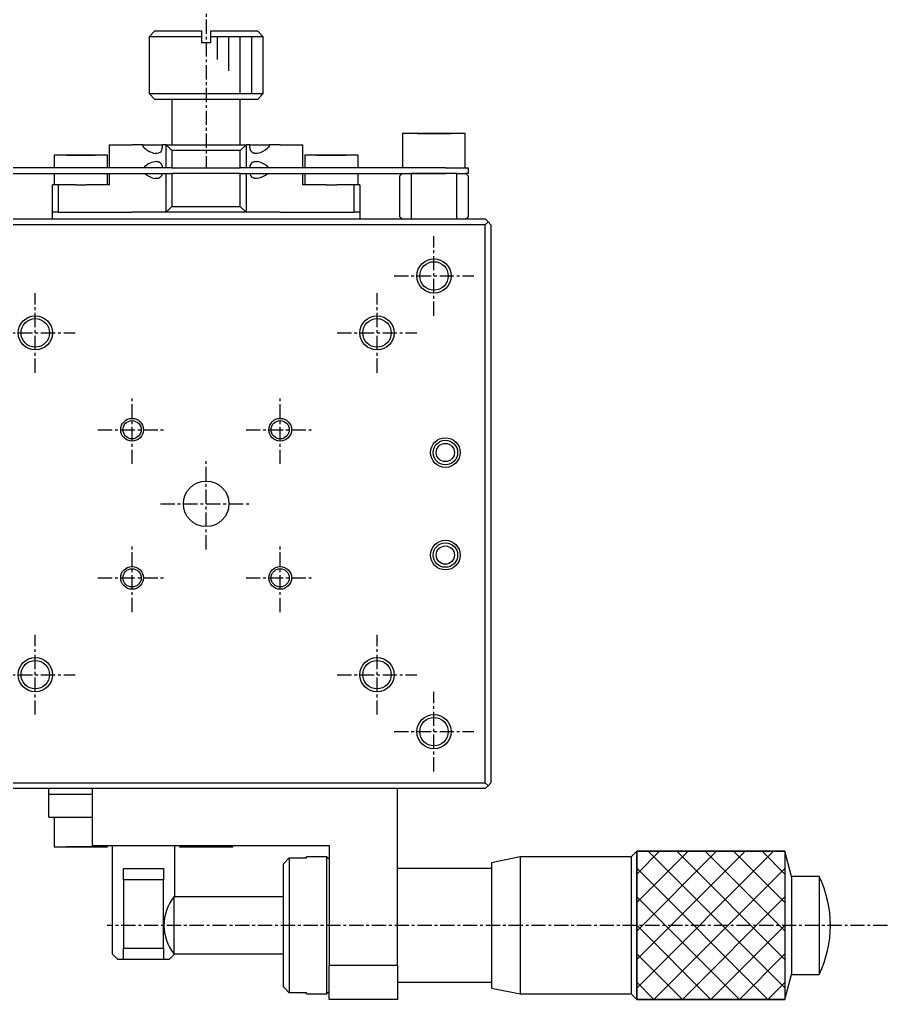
# Model space of a CAD drawing. Extents: x 10 to 334, y 10 to 238.
# Drawn here: x 122.8 to 199, y 107.5 to 193.5 of the extents above; entities that cross this region are included whole.
import ezdxf

# ---------------------------------------------------------------- set-up
doc = ezdxf.new("R2010")
doc.units = 0
doc.linetypes.add('CENTER', pattern=[2, 1.25, -0.25, 0.25, -0.25])
doc.layers.get('0').update_dxf_attribs({"linetype": 'CONTINUOUS'})
doc.layers.add('CENTER', color=1, linetype='CENTER')

msp = doc.modelspace()

# ---------------------------------------------------------------- linework, layer by layer
at = {"color": 7, "linetype": 'CONTINUOUS'}
for p, q in [((134.694926, 192.5), (134.194926, 192)), ((138.794926, 192), (134.194926, 192)), ((134.194926, 192), (134.194926, 187)), ((134.694926, 192.5), (138.794926, 192.5)), ((134.694926, 192.5), (138.794926, 192.5)), ((138.794926, 192.5), (138.794926, 192)), ((138.794926, 192), (138.794926, 191.5)), ((139.594926, 192.5), (143.694926, 192.5)), ((139.594926, 192.5), (143.694926, 192.5)), ((139.594926, 192), (139.594926, 192.5)), ((144.194926, 192), (139.594926, 192)), ((139.594926, 191.5), (139.594926, 192)), ((144.194926, 192), (143.694926, 192.5)), ((144.194926, 187), (144.194926, 192)), ((138.794926, 191.5), (139.594926, 191.5)), ((138.794926, 191.5), (139.594926, 191.5)), ((134.194926, 187), (139.194926, 187)), ((134.194926, 187), (134.694926, 186.5)), ((139.194926, 187), (144.194926, 187)), ((143.694926, 186.5), (144.194926, 187)), ((139.194926, 186.5), (134.694926, 186.5)), ((136.194926, 186.5), (136.194926, 182.5)), ((143.694926, 186.5), (139.194926, 186.5)), ((142.194926, 182.5), (142.194926, 186.5)), ((161.944926, 183.5), (156.444926, 183.5)), ((159.194926, 183.5), (156.444926, 183.5)), ((156.444926, 183.5), (156.444926, 180.5)), ((157.75155, 183.5), (158.473238, 183.5)), ((158.473238, 183.5), (157.75155, 183.5)), ((158.473238, 183.5), (159.916614, 183.5)), ((159.916614, 183.5), (158.473238, 183.5)), ((161.944926, 183.5), (159.194926, 183.5)), ((159.916614, 183.5), (160.638302, 183.5)), ((160.638302, 183.5), (159.916614, 183.5)), ((161.944926, 180.5), (161.944926, 183.5)), ((130.694926, 182.5), (130.694926, 180.5)), ((130.694926, 182.5), (132.694926, 182.5)), ((133.631676, 182.5), (132.694926, 182.5)), ((133.631676, 182.5), (135.374012, 182.5)), ((133.636606, 182.450687), (133.631676, 182.5)), ((133.676096, 182.350822), (133.636606, 182.450687)), ((133.756348, 182.246601), (133.676096, 182.350822)), ((135.694926, 182.5), (135.374012, 182.5)), ((135.694926, 180.5), (135.694926, 182.5)), ((136.194926, 182), (135.694926, 182.5)), ((135.694926, 182.5), (137.944926, 182.5)), ((137.944926, 182.5), (140.444926, 182.5)), ((140.444926, 182.5), (142.694926, 182.5)), ((142.694926, 182.5), (142.194926, 182)), ((142.694926, 182.5), (142.694926, 180.5)), ((143.01584, 182.5), (142.694926, 182.5)), ((143.01584, 182.5), (144.758176, 182.5)), ((143.016237, 182.465709), (143.01584, 182.5)), ((143.017427, 182.431464), (143.016237, 182.465709)), ((143.019407, 182.397397), (143.017427, 182.431464)), ((143.022176, 182.363642), (143.019407, 182.397397)), ((143.025499, 182.33227), (143.022176, 182.363642)), ((143.029524, 182.301245), (143.025499, 182.33227)), ((144.732355, 182.386628), (144.677618, 182.297867)), ((144.758176, 182.5), (144.732355, 182.386628)), ((145.694926, 182.5), (144.758176, 182.5)), ((145.694926, 182.5), (147.694926, 182.5)), ((147.694926, 180.5), (147.694926, 182.5)), ((128.194926, 181.6), (125.844926, 181.6)), ((130.544926, 181.6), (125.844926, 181.6)), ((125.844926, 181.6), (125.844926, 180.5)), ((126.924755, 181.6), (127.559841, 181.6)), ((127.559841, 181.6), (126.924755, 181.6)), ((127.559841, 181.6), (128.830011, 181.6)), ((128.830011, 181.6), (127.559841, 181.6)), ((130.544926, 181.6), (128.194926, 181.6)), ((128.830011, 181.6), (129.465097, 181.6)), ((129.465097, 181.6), (128.830011, 181.6)), ((130.544926, 180.5), (130.544926, 181.6)), ((134.837286, 181.75), (134.711951, 181.759779)), ((134.846054, 181.750053), (134.837286, 181.75)), ((134.971377, 181.764366), (134.846054, 181.750053)), ((135.082288, 181.805552), (134.971377, 181.764366)), ((135.173746, 181.872173), (135.082288, 181.805552)), ((135.247391, 181.963139), (135.173746, 181.872173)), ((135.303212, 182.074803), (135.247391, 181.963139)), ((136.194926, 182), (136.194926, 180.5)), ((142.194926, 182), (136.194926, 182)), ((142.194926, 180.5), (142.194926, 182)), ((143.034247, 182.270671), (143.029524, 182.301245)), ((143.039661, 182.24065), (143.034247, 182.270671)), ((143.045557, 182.212192), (143.039661, 182.24065)), ((143.052107, 182.184303), (143.045557, 182.212192)), ((143.059302, 182.157063), (143.052107, 182.184303)), ((143.067133, 182.130548), (143.059302, 182.157063)), ((143.07747, 182.099458), (143.067133, 182.130548)), ((143.088749, 182.06949), (143.07747, 182.099458)), ((143.100942, 182.040743), (143.088749, 182.06949)), ((143.114019, 182.013316), (143.100942, 182.040743)), ((143.12744, 181.988195), (143.114019, 182.013316)), ((143.14168, 181.964311), (143.12744, 181.988195)), ((143.156703, 181.941712), (143.14168, 181.964311)), ((143.172475, 181.920445), (143.156703, 181.941712)), ((143.189417, 181.900023), (143.172475, 181.920445)), ((143.207132, 181.880974), (143.189417, 181.900023)), ((143.225576, 181.86331), (143.207132, 181.880974)), ((143.244705, 181.847045), (143.225576, 181.86331)), ((143.270549, 181.827969), (143.244705, 181.847045)), ((143.297485, 181.811141), (143.270549, 181.827969)), ((143.325414, 181.796527), (143.297485, 181.811141)), ((143.36077, 181.781617), (143.325414, 181.796527)), ((143.397526, 181.769745), (143.36077, 181.781617)), ((143.435532, 181.760781), (143.397526, 181.769745)), ((143.474638, 181.754591), (143.435532, 181.760781)), ((143.514695, 181.751044), (143.474638, 181.754591)), ((143.552527, 181.75), (143.514695, 181.751044)), ((143.601146, 181.751569), (143.552527, 181.75)), ((143.743055, 181.771476), (143.601146, 181.751569)), ((144.677618, 182.297867), (144.592748, 182.20619)), ((150.194926, 181.6), (147.844926, 181.6)), ((152.544926, 181.6), (147.844926, 181.6)), ((147.844926, 181.6), (147.844926, 180.5)), ((148.924755, 181.6), (149.559841, 181.6)), ((149.559841, 181.6), (148.924755, 181.6)), ((149.559841, 181.6), (150.830011, 181.6)), ((150.830011, 181.6), (149.559841, 181.6)), ((152.544926, 181.6), (150.194926, 181.6)), ((150.830011, 181.6), (151.465097, 181.6)), ((151.465097, 181.6), (150.830011, 181.6)), ((152.544926, 180.5), (152.544926, 181.6)), ((134.837199, 181.05), (134.872402, 181.049101)), ((134.872402, 181.049101), (134.918797, 181.044994)), ((134.918797, 181.044994), (134.963724, 181.037343)), ((134.963724, 181.037343), (134.997729, 181.028759)), ((134.997729, 181.028759), (135.030768, 181.01777)), ((135.030768, 181.01777), (135.062719, 181.004286)), ((135.062719, 181.004286), (135.086521, 180.992142)), ((135.086521, 180.992142), (135.109628, 180.978405)), ((135.109628, 180.978405), (135.131978, 180.963059)), ((135.131978, 180.963059), (135.153513, 180.946085)), ((135.153513, 180.946085), (135.170279, 180.93117)), ((135.170279, 180.93117), (135.186495, 180.91515)), ((135.186495, 180.91515), (135.202132, 180.898035)), ((135.202132, 180.898035), (135.217159, 180.879834)), ((135.217159, 180.879834), (135.231953, 180.859985)), ((135.231953, 180.859985), (135.246093, 180.83897)), ((135.246093, 180.83897), (135.259548, 180.816825)), ((135.259548, 180.816825), (135.272291, 180.79359)), ((135.272291, 180.79359), (135.284018, 180.769895)), ((135.284018, 180.769895), (135.295066, 180.745173)), ((135.295066, 180.745173), (135.305416, 180.719487)), ((135.305416, 180.719487), (135.315048, 180.692902)), ((135.315048, 180.692902), (135.324269, 180.664419)), ((135.324269, 180.664419), (135.332726, 180.635011)), ((135.332726, 180.635011), (135.340405, 180.604777)), ((135.340405, 180.604777), (135.347291, 180.573817)), ((143.044459, 180.582783), (143.050547, 180.609364)), ((143.050547, 180.609364), (143.057434, 180.636158)), ((143.057434, 180.636158), (143.064945, 180.662319)), ((143.064945, 180.662319), (143.073068, 180.687781)), ((143.073068, 180.687781), (143.081792, 180.712478)), ((143.081792, 180.712478), (143.090829, 180.735677)), ((143.090829, 180.735677), (143.100435, 180.758134)), ((143.100435, 180.758134), (143.110595, 180.779805)), ((143.110595, 180.779805), (143.121294, 180.800649)), ((143.121294, 180.800649), (143.136807, 180.827814)), ((143.136807, 180.827814), (143.153313, 180.853405)), ((143.153313, 180.853405), (143.170764, 180.87736)), ((143.170764, 180.87736), (143.189973, 180.900589)), ((143.189973, 180.900589), (143.210206, 180.922064)), ((143.210206, 180.922064), (143.231398, 180.941779)), ((143.231398, 180.941779), (143.253483, 180.959731)), ((143.253483, 180.959731), (143.276395, 180.975916)), ((143.276395, 180.975916), (143.300069, 180.99033)), ((143.300069, 180.99033), (143.326049, 181.00377)), ((143.326049, 181.00377), (143.35287, 181.015376)), ((143.35287, 181.015376), (143.380459, 181.025196)), ((143.380459, 181.025196), (143.408742, 181.033279)), ((143.408742, 181.033279), (143.448623, 181.041663)), ((143.448623, 181.041663), (143.489684, 181.047083)), ((143.489684, 181.047083), (143.531763, 181.049696)), ((143.531763, 181.049696), (143.552606, 181.05)), ((143.552606, 181.05), (143.663293, 181.042275)), ((136.044926, 180.5), (118.194926, 180.5)), ((121.194926, 180), (136.044926, 180)), ((125.844926, 180), (125.844926, 179)), ((130.544926, 179), (130.544926, 180)), ((130.694926, 180), (130.694926, 179)), ((133.71061, 180.500031), (133.782241, 180.579544)), ((135.236114, 179.746056), (135.218151, 179.721536)), ((135.253055, 179.772231), (135.236114, 179.746056)), ((135.268916, 179.80002), (135.253055, 179.772231)), ((135.280348, 179.82243), (135.268916, 179.80002)), ((135.291159, 179.845791), (135.280348, 179.82243)), ((135.301332, 179.870049), (135.291159, 179.845791)), ((135.310849, 179.89515), (135.301332, 179.870049)), ((135.319449, 179.920284), (135.310849, 179.89515)), ((135.327437, 179.946183), (135.319449, 179.920284)), ((135.334802, 179.972778), (135.327437, 179.946183)), ((135.341532, 180), (135.334802, 179.972778)), ((135.347291, 180.573817), (135.352042, 180.549576)), ((135.352042, 180.549576), (135.35633, 180.524953)), ((135.35633, 180.524953), (135.360153, 180.5)), ((135.694926, 176.6), (135.694926, 180)), ((136.194926, 180.5), (136.044926, 180.5)), ((136.044926, 180), (136.194926, 180)), ((136.194926, 180.5), (142.194926, 180.5)), ((136.194926, 180), (136.194926, 177.1)), ((142.194926, 180), (136.194926, 180)), ((142.344926, 180.5), (142.194926, 180.5)), ((142.194926, 177.1), (142.194926, 180)), ((142.194926, 180), (142.344926, 180)), ((160.194926, 180.5), (142.344926, 180.5)), ((142.344926, 180), (157.194926, 180)), ((142.694926, 180), (142.694926, 176.6)), ((143.029699, 180.5), (143.03403, 180.528027)), ((143.03403, 180.528027), (143.038952, 180.555646)), ((143.038952, 180.555646), (143.044459, 180.582783)), ((143.056387, 179.96772), (143.04832, 180)), ((143.065338, 179.936374), (143.056387, 179.96772)), ((143.075378, 179.905445), (143.065338, 179.936374)), ((143.086338, 179.875598), (143.075378, 179.905445)), ((143.098192, 179.846931), (143.086338, 179.875598)), ((143.110914, 179.819541), (143.098192, 179.846931)), ((143.123985, 179.794403), (143.110914, 179.819541)), ((143.13786, 179.770465), (143.123985, 179.794403)), ((143.152506, 179.747778), (143.13786, 179.770465)), ((143.167888, 179.726389), (143.152506, 179.747778)), ((144.60063, 180.586138), (144.67104, 180.51069)), ((144.67104, 180.51069), (144.679194, 180.500094)), ((147.694926, 179), (147.694926, 180)), ((147.844926, 180), (147.844926, 179)), ((152.544926, 179), (152.544926, 180)), ((156.394926, 180), (156.194926, 179.8)), ((156.194926, 176.2), (156.194926, 179.8)), ((157.194926, 180), (157.194926, 176)), ((160.194926, 180), (157.194926, 180)), ((157.194926, 180), (160.194926, 180)), ((160.194926, 180.5), (162.194926, 180.5)), ((161.194926, 180), (160.194926, 180)), ((161.194926, 180), (160.194926, 180)), ((161.194926, 176), (161.194926, 180)), ((161.194926, 180), (161.994926, 180)), ((162.194926, 179.8), (161.994926, 180)), ((162.194926, 180), (161.994926, 180)), ((162.194926, 180.5), (162.194926, 180)), ((162.194926, 179.8), (162.194926, 176.2)), ((125.694926, 176.6), (125.694926, 179)), ((126.194926, 179), (125.694926, 179)), ((126.194926, 179), (126.194926, 176.6)), ((127.712743, 179), (126.194926, 179)), ((127.712743, 179), (128.194926, 179)), ((128.194926, 179), (128.677109, 179)), ((130.694926, 179), (128.677109, 179)), ((134.837225, 179.55), (134.720263, 179.558584)), ((134.869595, 179.550744), (134.837225, 179.55)), ((134.90432, 179.55333), (134.869595, 179.550744)), ((134.938352, 179.557859), (134.90432, 179.55333)), ((134.971596, 179.564419), (134.938352, 179.557859)), ((135.003957, 179.573098), (134.971596, 179.564419)), ((135.031781, 179.582625), (135.003957, 179.573098)), ((135.058897, 179.593981), (135.031781, 179.582625)), ((135.085225, 179.607198), (135.058897, 179.593981)), ((135.110687, 179.622312), (135.085225, 179.607198)), ((135.135205, 179.639354), (135.110687, 179.622312)), ((135.158699, 179.65836), (135.135205, 179.639354)), ((135.179386, 179.677644), (135.158699, 179.65836)), ((135.199222, 179.698718), (135.179386, 179.677644)), ((135.218151, 179.721536), (135.199222, 179.698718)), ((143.18442, 179.70581), (143.167888, 179.726389)), ((143.201714, 179.686571), (143.18442, 179.70581)), ((143.219728, 179.668687), (143.201714, 179.686571)), ((143.238419, 179.652173), (143.219728, 179.668687)), ((143.26369, 179.632734), (143.238419, 179.652173)), ((143.290044, 179.615504), (143.26369, 179.632734)), ((143.317386, 179.600454), (143.290044, 179.615504)), ((143.344395, 179.588057), (143.317386, 179.600454)), ((143.37224, 179.577521), (143.344395, 179.588057)), ((143.400846, 179.568791), (143.37224, 179.577521)), ((143.430136, 179.561812), (143.400846, 179.568791)), ((143.469245, 179.555235), (143.430136, 179.561812)), ((143.509402, 179.551346), (143.469245, 179.555235)), ((143.550466, 179.550003), (143.509402, 179.551346)), ((143.552516, 179.55), (143.550466, 179.550003)), ((143.594806, 179.551194), (143.552516, 179.55)), ((143.732651, 179.569346), (143.594806, 179.551194)), ((149.712743, 179), (147.694926, 179)), ((149.712743, 179), (150.194926, 179)), ((150.194926, 179), (150.677109, 179)), ((152.194926, 179), (150.677109, 179)), ((152.194926, 176.6), (152.194926, 179)), ((152.694926, 179), (152.194926, 179)), ((152.694926, 179), (152.694926, 176.6)), ((126.194926, 176.6), (125.694926, 176.6)), ((125.694926, 176), (125.694926, 176.6)), ((126.194926, 176.6), (132.694926, 176.6)), ((135.694926, 176.6), (132.694926, 176.6)), ((135.694926, 176.6), (136.194926, 177.1)), ((142.694926, 176.6), (135.694926, 176.6)), ((136.194926, 177.1), (142.194926, 177.1)), ((142.194926, 177.1), (142.694926, 176.6)), ((145.694926, 176.6), (142.694926, 176.6)), ((145.694926, 176.6), (152.194926, 176.6)), ((152.694926, 176.6), (152.194926, 176.6)), ((152.694926, 176.6), (152.694926, 176)), ((163.694926, 175.5), (114.694926, 175.5)), ((121.194926, 176), (157.194926, 176)), ((156.194926, 176.2), (156.394926, 176)), ((157.194926, 176), (161.194926, 176)), ((157.194926, 176), (161.194926, 176)), ((161.194926, 176), (163.694926, 176)), ((161.994926, 176), (162.194926, 176.2)), ((163.944926, 175.75), (163.694926, 176)), ((163.694926, 175.5), (163.944926, 175.75)), ((163.694926, 126.5), (163.694926, 175.5)), ((164.194926, 175.5), (163.944926, 175.75)), ((164.194926, 175.5), (164.194926, 126.5)), ((114.694926, 126.5), (163.694926, 126.5)), ((163.694926, 126.5), (163.944926, 126.25)), ((163.944926, 126.25), (164.194926, 126.5)), ((163.694926, 126), (114.694926, 126)), ((125.394926, 125.5), (125.394926, 126)), ((129.194926, 126), (129.194926, 121)), ((155.994926, 110.5), (155.994926, 126)), ((163.694926, 126), (163.944926, 126.25)), ((125.394926, 123.5), (125.394926, 125.5)), ((125.394926, 125.5), (129.194926, 125.5)), ((125.394926, 123.5), (129.194926, 123.5)), ((125.844926, 123.5), (125.844926, 120.9)), ((125.844926, 120.9), (130.544926, 120.9)), ((125.844926, 120.9), (128.194926, 120.9)), ((126.924755, 120.9), (127.559841, 120.9)), ((127.559841, 120.9), (126.924755, 120.9)), ((127.559841, 120.9), (128.830011, 120.9)), ((128.830011, 120.9), (127.559841, 120.9)), ((128.194926, 120.9), (130.544926, 120.9)), ((128.830011, 120.9), (129.465097, 120.9)), ((129.465097, 120.9), (128.830011, 120.9)), ((129.194926, 121), (130.444926, 121)), ((129.194926, 121), (149.994926, 121)), ((130.544926, 120.9), (130.544926, 121)), ((130.944926, 121), (130.944926, 111.5)), ((136.444926, 116.499996), (136.444926, 121)), ((136.844926, 121), (136.844926, 120.9)), ((136.844926, 120.9), (141.544926, 120.9)), ((136.844926, 120.9), (139.194926, 120.9)), ((137.924755, 120.9), (138.559841, 120.9)), ((138.559841, 120.9), (137.924755, 120.9)), ((138.559841, 120.9), (139.830011, 120.9)), ((139.830011, 120.9), (138.559841, 120.9)), ((139.194926, 120.9), (141.544926, 120.9)), ((139.830011, 120.9), (140.465097, 120.9)), ((140.465097, 120.9), (139.830011, 120.9)), ((141.544926, 120.9), (141.544926, 121)), ((147.944926, 121), (149.994926, 121)), ((149.994926, 121), (149.994926, 110.5)), ((176.994932, 120.499999), (176.49493, 119.999996)), ((176.994932, 120.499999), (189.994933, 120.499999)), ((176.994932, 107.500001), (176.994932, 120.499999)), ((190.584421, 118.3), (189.994933, 120.499999)), ((189.994933, 120.499999), (189.994933, 107.500001)), ((145.994926, 119.408327), (146.494926, 119.91608)), ((146.494926, 119.91608), (146.494926, 108.08392)), ((146.494926, 119.91608), (147.994926, 119.91608)), ((147.994926, 119.91608), (147.994926, 120)), ((149.794926, 120), (147.994926, 120)), ((149.794926, 108), (149.794926, 120)), ((149.994926, 119.8), (149.794926, 120)), ((166.744925, 119.999996), (164.244926, 119.499997)), ((166.744925, 119.999996), (166.744925, 108.000004)), ((176.49493, 119.999996), (166.744925, 119.999996)), ((176.49493, 119.999996), (176.49493, 108.000004)), ((131.944926, 118), (131.944926, 119)), ((131.944926, 119), (135.444926, 119)), ((135.444926, 119), (135.444926, 118)), ((145.994926, 108.591673), (145.994926, 119.408327)), ((164.244926, 119), (155.994926, 119)), ((164.244926, 119.499997), (164.244926, 108.500003)), ((135.444926, 118), (131.944926, 118)), ((131.944926, 118), (131.944926, 112)), ((135.444926, 112), (135.444926, 118)), ((190.584421, 118.3), (190.584421, 109.7)), ((192.994932, 118.3), (190.584421, 118.3)), ((192.994932, 118.3), (192.994932, 109.7)), ((136.372435, 116.499996), (136.372435, 111.500004)), ((145.994926, 116.499996), (136.372435, 116.499996)), ((131.944926, 112), (135.444926, 112)), ((131.944926, 111), (131.944926, 112)), ((135.444926, 112), (135.444926, 111)), ((130.944926, 111.5), (131.444926, 111)), ((131.944926, 111), (131.444926, 111)), ((135.444926, 111), (131.944926, 111)), ((135.944926, 111), (135.444926, 111)), ((135.944926, 111), (136.444926, 111.5)), ((136.372435, 111.500004), (145.994926, 111.500004)), ((149.994926, 110.5), (155.994926, 110.5)), ((149.994926, 107.5), (149.994926, 110.5)), ((155.994926, 110.5), (155.994926, 107.5)), ((189.994933, 107.500001), (190.584421, 109.7)), ((190.584421, 109.7), (192.994932, 109.7)), ((146.494926, 108.08392), (145.994926, 108.591673)), ((155.994926, 109), (164.244926, 109)), ((164.244926, 108.500003), (166.744925, 108.000004)), ((147.994926, 108.08392), (146.494926, 108.08392)), ((147.994926, 108), (147.994926, 108.08392)), ((147.994926, 108), (149.794926, 108)), ((149.794926, 108), (149.994926, 108.2)), ((155.994926, 107.5), (149.994926, 107.5)), ((166.744925, 108.000004), (176.49493, 108.000004)), ((176.49493, 108.000004), (176.994932, 107.500001)), ((189.994933, 107.500001), (176.994932, 107.500001))]:
    msp.add_line(p, q, dxfattribs=at)
at = {"color": 3, "linetype": 'CONTINUOUS'}
for p, q in [((140.194926, 190), (140.194926, 192)), ((141.194926, 189), (141.194926, 192)), ((142.194926, 187), (142.194926, 192)), ((143.194926, 187), (143.194926, 192)), ((176.994932, 120.499999), (176.994932, 107.500001)), ((189.994933, 120.499999), (176.994932, 120.499999)), ((176.994932, 118.494932), (178.999999, 120.499999)), ((176.994932, 115.994932), (181.499999, 120.499999)), ((176.994932, 113.494932), (183.999999, 120.499999)), ((176.994932, 110.994932), (186.499999, 120.499999)), ((176.994932, 108.494932), (188.999999, 120.499999)), ((178.000001, 120.499999), (189.994933, 108.505067)), ((180.500001, 120.499999), (189.994933, 111.005067)), ((183.000001, 120.499999), (189.994933, 113.505067)), ((185.500001, 120.499999), (189.994933, 116.005067)), ((188.000001, 120.499999), (189.994933, 118.505067)), ((189.994933, 120.499999), (189.994933, 107.500001)), ((176.994932, 119.005068), (188.499999, 107.500001)), ((178.500001, 107.500001), (189.994933, 118.994933)), ((176.994932, 116.505068), (185.999999, 107.500001)), ((181.000001, 107.500001), (189.994933, 116.494933)), ((176.994932, 114.005068), (183.499999, 107.500001)), ((183.500001, 107.500001), (189.994933, 113.994933)), ((176.994932, 111.505068), (180.999999, 107.500001)), ((186.000001, 107.500001), (189.994933, 111.494933)), ((176.994932, 109.005068), (178.499999, 107.500001)), ((188.500001, 107.500001), (189.994933, 108.994933)), ((176.994932, 107.500001), (189.994933, 107.500001))]:
    msp.add_line(p, q, dxfattribs=at)
for centre, radius in [((159.194926, 171), 1.5), ((124.194926, 166), 1.5), ((154.194926, 166), 1.5), ((132.694926, 157.5), 1), ((145.694926, 157.5), 1), ((160.194926, 155.5), 1.3), ((160.194926, 146.5), 1.3), ((132.694926, 144.5), 1), ((145.694926, 144.5), 1), ((124.194926, 136), 1.5), ((154.194926, 136), 1.5), ((159.194926, 131), 1.5)]:
    msp.add_circle(centre, radius, dxfattribs=at)
at = {"color": 7, "linetype": 'CONTINUOUS'}
for centre, radius in [((159.194926, 171), 1.25), ((124.194926, 166), 1.25), ((154.194926, 166), 1.25), ((132.694926, 157.5), 0.8), ((145.694926, 157.5), 0.8), ((160.194926, 155.5), 1.075), ((160.194926, 155.5), 0.8), ((139.194926, 151), 2), ((160.194926, 146.5), 1.075), ((160.194926, 146.5), 0.8), ((132.694926, 144.5), 0.8), ((145.694926, 144.5), 0.8), ((124.194926, 136), 1.25), ((154.194926, 136), 1.25), ((159.194926, 131), 1.25)]:
    msp.add_circle(centre, radius, dxfattribs=at)
for centre, radius, start, end in [((134.176253, 182.480947), 1.197911, 340.18137302, 0.91133312), ((135.089855, 183.682889), 1.959889, 227.12515444, 258.88265681), ((143.265135, 183.753383), 2.038716, 283.55756239, 310.63219038), ((135.025664, 179.209327), 1.850296, 95.84610453, 132.22263096), ((143.297086, 179.098583), 1.977889, 48.77193482, 79.33010801), ((135.100864, 181.519731), 1.997738, 229.53302909, 259.01710251), ((143.265832, 181.554059), 2.038874, 283.23581447, 310.3468277), ((184.249931, 113.999998), 9.745001, 333.816215, 26.183798), ((139.49493, 113.999997), 3.999997, 141.317795, 218.682173)]:
    msp.add_arc(centre, radius, start, end, dxfattribs=at)
at = {"layer": 'CENTER', "color": 1, "linetype": 'CENTER'}
for p, q in [((139.194926, 197.5), (139.194926, 180.5)), ((159.194926, 167.5), (159.194926, 174.5)), ((155.694926, 171), (162.694926, 171)), ((124.194926, 162.5), (124.194926, 169.5)), ((154.194926, 162.5), (154.194926, 169.5)), ((120.694926, 166), (127.694926, 166)), ((150.694926, 166), (157.694926, 166)), ((132.694926, 154.5), (132.694926, 160.5)), ((145.694926, 154.5), (145.694926, 160.5)), ((129.694926, 157.5), (135.694926, 157.5)), ((142.694926, 157.5), (148.694926, 157.5)), ((139.194926, 147), (139.194926, 155)), ((135.194926, 151), (143.194926, 151)), ((132.694926, 141.5), (132.694926, 147.5)), ((145.694926, 141.5), (145.694926, 147.5)), ((129.694926, 144.5), (135.694926, 144.5)), ((142.694926, 144.5), (148.694926, 144.5)), ((124.194926, 132.5), (124.194926, 139.5)), ((154.194926, 132.5), (154.194926, 139.5)), ((120.694926, 136), (127.694926, 136)), ((150.694926, 136), (157.694926, 136)), ((159.194926, 127.5), (159.194926, 134.5)), ((155.694926, 131), (162.694926, 131)), ((198.994933, 114), (130.494934, 114))]:
    msp.add_line(p, q, dxfattribs=at)

doc.saveas('drawing.dxf')
